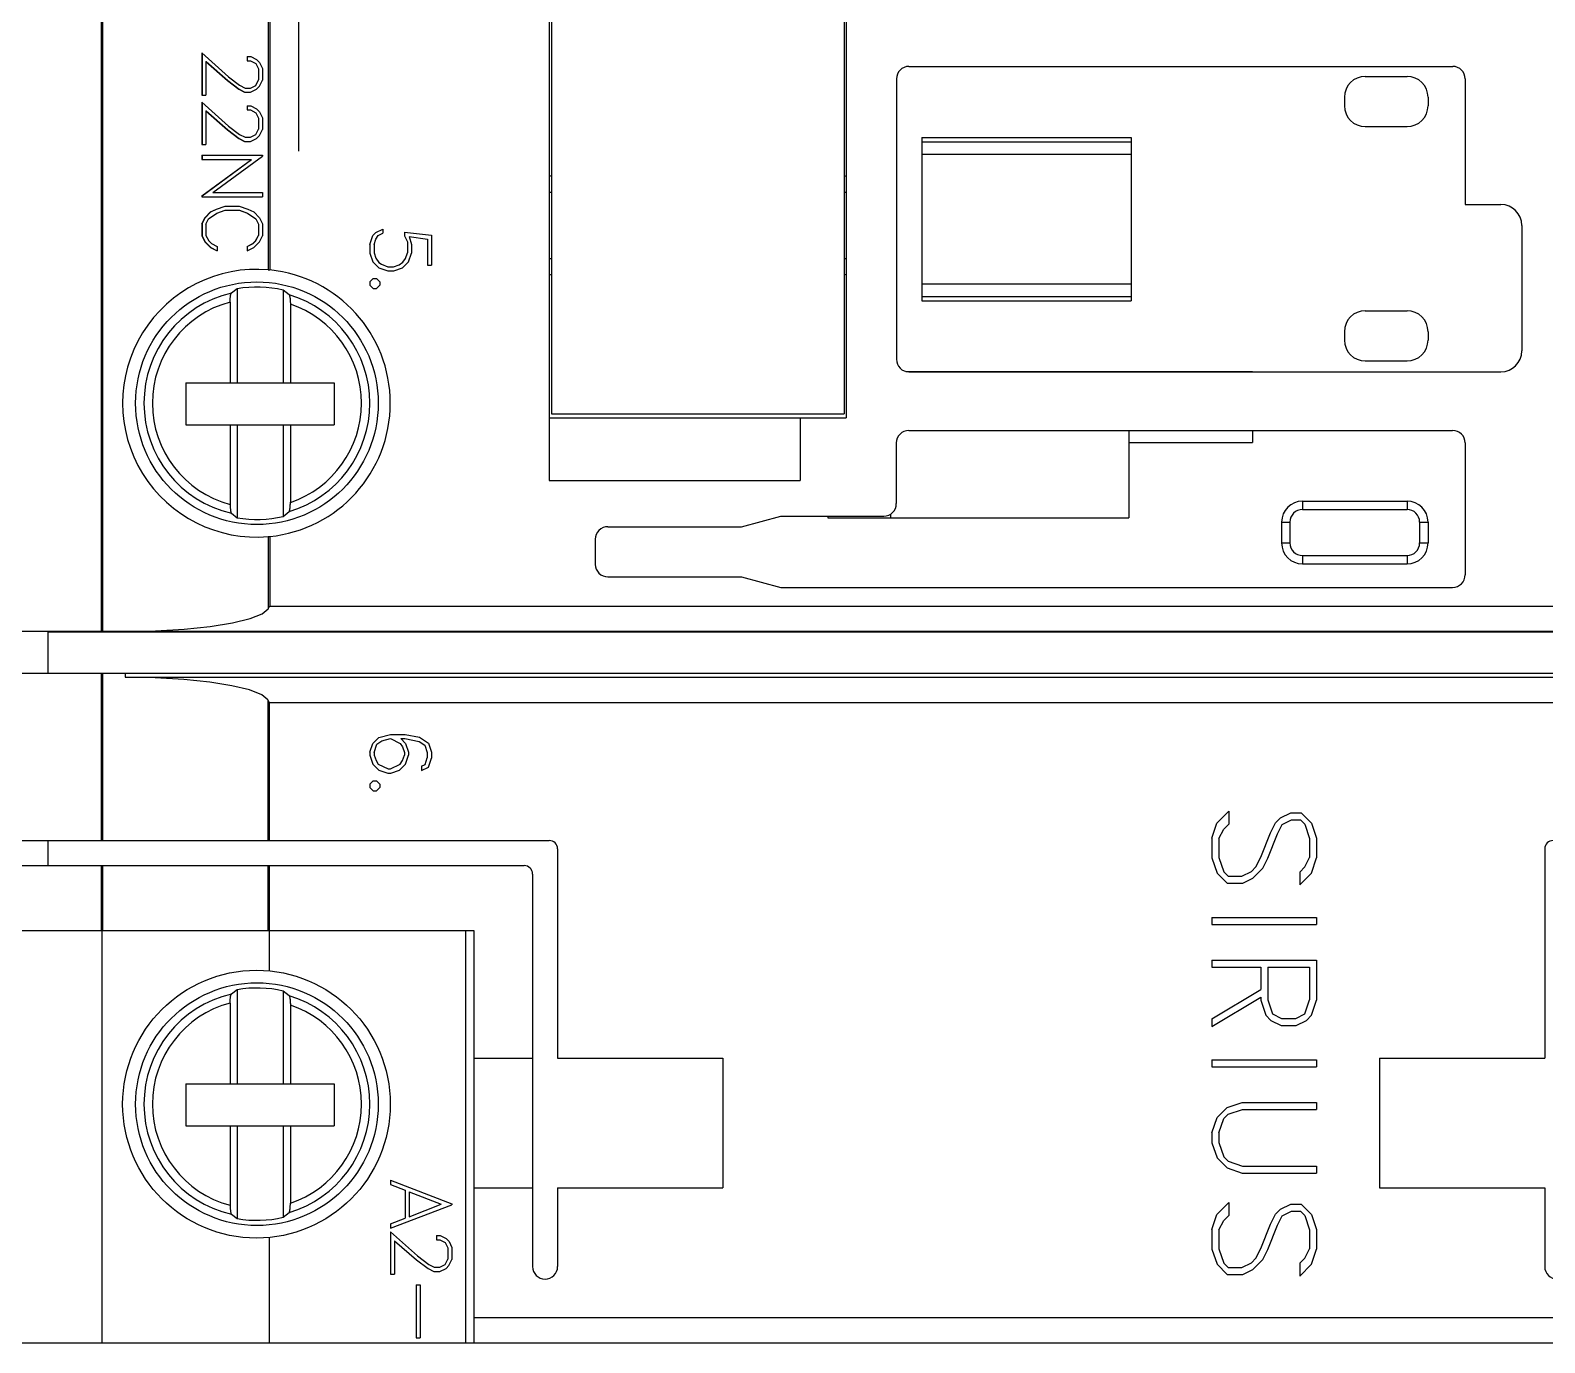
# Model space of a CAD drawing. Header units: millimetres. Extents: x -72 to 2978, y -1067 to 2817.
# Drawn here: x 1493.56 to 1529.77, y 872.75 to 904.11 of the extents above; entities that cross this region are included whole.
import ezdxf

# ---------------------------------------------------------------- set-up
doc = ezdxf.new("R2010")
doc.units = ezdxf.units.MM
doc.layers.add('10000_FRONT', color=7, linetype='Continuous')

msp = doc.modelspace()

# ---------------------------------------------------------------- linework, layer by layer
for p, q in [((1499.977, 901.228), (1499.977, 908.078)), ((1503.966, 872.753), (1509.966, 872.753))]:
    msp.add_line(p, q)
at = {"layer": '10000_FRONT', "color": 7, "linetype": 'Continuous', "lineweight": 25}
for p, q in [((1495.251, 917.753), (1495.251, 889.753)), ((1495.286, 917.753), (1495.286, 889.753)), ((1505.967, 915.053), (1505.967, 893.353)), ((1513.067, 915.053), (1513.067, 894.853)), ((1506.017, 914.953), (1506.017, 894.953)), ((1513.017, 914.953), (1513.017, 894.953)), ((1499.249, 908.865), (1499.249, 898.391)), ((1499.283, 908.869), (1499.283, 898.387)), ((1497.661, 903.576), (1497.661, 902.565)), ((1497.661, 903.576), (1498.294, 903.004)), ((1497.667, 903.571), (1497.667, 902.565)), ((1498.742, 903.488), (1498.742, 903.388)), ((1498.742, 903.488), (1498.829, 903.488)), ((1498.748, 903.488), (1498.748, 903.388)), ((1498.829, 903.488), (1498.97, 903.418)), ((1498.97, 903.418), (1499.04, 903.345)), ((1497.758, 903.368), (1497.758, 902.565)), ((1497.758, 903.368), (1498.273, 902.912)), ((1497.758, 903.368), (1497.764, 903.368)), ((1497.764, 903.368), (1498.279, 902.912)), ((1498.742, 903.388), (1498.827, 903.388)), ((1498.821, 903.388), (1498.948, 903.323)), ((1498.827, 903.388), (1498.954, 903.323)), ((1498.948, 903.323), (1499.013, 903.194)), ((1498.948, 903.323), (1498.954, 903.323)), ((1498.954, 903.323), (1499.018, 903.194)), ((1499.013, 903.194), (1499.013, 902.928)), ((1499.013, 903.194), (1499.018, 903.194)), ((1499.018, 903.194), (1499.018, 902.928)), ((1499.04, 903.345), (1499.109, 903.202)), ((1499.109, 903.202), (1499.109, 902.92)), ((1514.567, 903.253), (1527.567, 903.253)), ((1498.273, 902.912), (1498.545, 902.704)), ((1498.273, 902.912), (1498.279, 902.912)), ((1498.279, 902.912), (1498.551, 902.704)), ((1498.294, 903.004), (1498.562, 902.8)), ((1498.545, 902.704), (1498.684, 902.633)), ((1498.545, 902.704), (1498.551, 902.704)), ((1498.551, 902.704), (1498.69, 902.633)), ((1498.562, 902.8), (1498.694, 902.734)), ((1498.694, 902.734), (1498.827, 902.734)), ((1498.821, 902.734), (1498.949, 902.798)), ((1498.827, 902.734), (1498.954, 902.798)), ((1498.827, 902.633), (1498.969, 902.704)), ((1498.949, 902.798), (1499.013, 902.928)), ((1498.949, 902.798), (1498.954, 902.798)), ((1498.954, 902.798), (1499.018, 902.928)), ((1498.969, 902.704), (1499.039, 902.777)), ((1499.013, 902.928), (1499.018, 902.928)), ((1499.039, 902.777), (1499.109, 902.92)), ((1514.267, 902.953), (1514.267, 896.253)), ((1525.477, 903.013), (1526.477, 903.013)), ((1527.867, 902.953), (1527.867, 899.953)), ((1497.661, 902.565), (1497.758, 902.565)), ((1497.661, 902.399), (1497.661, 901.388)), ((1497.661, 902.399), (1498.294, 901.826)), ((1497.667, 902.393), (1497.667, 901.388)), ((1498.684, 902.633), (1498.827, 902.633)), ((1524.977, 902.513), (1524.977, 902.313)), ((1526.977, 902.513), (1526.977, 902.313)), ((1497.758, 902.191), (1497.758, 901.388)), ((1497.758, 902.191), (1498.273, 901.735)), ((1497.758, 902.191), (1497.764, 902.191)), ((1497.764, 902.191), (1498.279, 901.735)), ((1498.742, 902.311), (1498.742, 902.211)), ((1498.742, 902.311), (1498.829, 902.311)), ((1498.742, 902.211), (1498.827, 902.211)), ((1498.748, 902.311), (1498.748, 902.211)), ((1498.821, 902.211), (1498.948, 902.146)), ((1498.827, 902.211), (1498.954, 902.146)), ((1498.829, 902.311), (1498.97, 902.241)), ((1498.948, 902.146), (1499.013, 902.017)), ((1498.948, 902.146), (1498.954, 902.146)), ((1498.954, 902.146), (1499.018, 902.017)), ((1498.97, 902.241), (1499.04, 902.168)), ((1499.013, 902.017), (1499.013, 901.751)), ((1499.013, 902.017), (1499.018, 902.017)), ((1499.018, 902.017), (1499.018, 901.751)), ((1499.04, 902.168), (1499.109, 902.025)), ((1499.109, 902.025), (1499.109, 901.742)), ((1498.273, 901.735), (1498.545, 901.527)), ((1498.273, 901.735), (1498.279, 901.735)), ((1498.279, 901.735), (1498.551, 901.527)), ((1498.294, 901.826), (1498.562, 901.623)), ((1498.562, 901.623), (1498.694, 901.557)), ((1498.821, 901.557), (1498.949, 901.621)), ((1498.827, 901.557), (1498.954, 901.621)), ((1498.949, 901.621), (1499.013, 901.751)), ((1498.949, 901.621), (1498.954, 901.621)), ((1498.954, 901.621), (1499.018, 901.751)), ((1498.969, 901.527), (1499.039, 901.6)), ((1499.013, 901.751), (1499.018, 901.751)), ((1499.039, 901.6), (1499.109, 901.742)), ((1525.477, 901.813), (1526.477, 901.813)), ((1497.661, 901.388), (1497.758, 901.388)), ((1498.545, 901.527), (1498.684, 901.456)), ((1498.545, 901.527), (1498.551, 901.527)), ((1498.551, 901.527), (1498.69, 901.456)), ((1498.684, 901.456), (1498.827, 901.456)), ((1498.694, 901.557), (1498.827, 901.557)), ((1498.827, 901.456), (1498.969, 901.527)), ((1514.877, 901.556), (1514.877, 897.653)), ((1514.877, 901.556), (1519.877, 901.556)), ((1514.877, 901.553), (1519.877, 901.553)), ((1514.877, 901.453), (1519.877, 901.453)), ((1519.877, 901.556), (1519.877, 897.653)), ((1497.661, 901.129), (1497.661, 901.031)), ((1497.661, 901.129), (1499.109, 901.129)), ((1497.661, 900.161), (1498.844, 901.031)), ((1497.661, 901.031), (1498.85, 901.031)), ((1497.667, 901.129), (1497.667, 901.031)), ((1497.667, 900.161), (1498.85, 901.031)), ((1497.926, 900.235), (1499.109, 901.106)), ((1499.109, 901.129), (1499.109, 901.106)), ((1514.877, 901.153), (1519.877, 901.153)), ((1497.661, 900.161), (1497.661, 900.137)), ((1497.661, 900.161), (1497.667, 900.161)), ((1497.667, 900.161), (1497.667, 900.137)), ((1497.926, 900.235), (1499.109, 900.235)), ((1499.109, 900.235), (1499.109, 900.137)), ((1505.967, 900.245), (1506.017, 900.245)), ((1513.017, 900.245), (1513.067, 900.245)), ((1497.661, 900.137), (1499.109, 900.137)), ((1497.869, 899.773), (1498.008, 899.841)), ((1497.875, 899.773), (1498.014, 899.841)), ((1498.008, 899.841), (1498.215, 899.911)), ((1498.008, 899.841), (1498.014, 899.841)), ((1498.014, 899.841), (1498.221, 899.911)), ((1498.021, 899.746), (1498.218, 899.813)), ((1498.215, 899.911), (1498.556, 899.911)), ((1498.218, 899.813), (1498.558, 899.813)), ((1498.552, 899.813), (1498.749, 899.746)), ((1498.556, 899.911), (1498.762, 899.841)), ((1498.558, 899.813), (1498.755, 899.746)), ((1498.762, 899.841), (1498.901, 899.773)), ((1527.867, 899.953), (1528.719, 899.953)), ((1497.661, 899.489), (1497.731, 899.632)), ((1497.661, 899.489), (1497.661, 899.207)), ((1497.661, 899.489), (1497.667, 899.489)), ((1497.667, 899.489), (1497.737, 899.632)), ((1497.667, 899.489), (1497.667, 899.207)), ((1497.731, 899.632), (1497.869, 899.773)), ((1497.731, 899.632), (1497.737, 899.632)), ((1497.737, 899.632), (1497.875, 899.773)), ((1497.758, 899.48), (1497.822, 899.613)), ((1497.758, 899.48), (1497.758, 899.214)), ((1497.822, 899.613), (1498.021, 899.746)), ((1497.869, 899.773), (1497.875, 899.773)), ((1498.749, 899.746), (1498.948, 899.613)), ((1498.749, 899.746), (1498.755, 899.746)), ((1498.755, 899.746), (1498.954, 899.613)), ((1498.901, 899.773), (1499.039, 899.632)), ((1498.948, 899.613), (1499.013, 899.48)), ((1498.948, 899.613), (1498.954, 899.613)), ((1498.954, 899.613), (1499.018, 899.48)), ((1499.013, 899.48), (1499.013, 899.214)), ((1499.013, 899.48), (1499.018, 899.48)), ((1499.018, 899.48), (1499.018, 899.214)), ((1499.039, 899.632), (1499.109, 899.489)), ((1499.109, 899.489), (1499.109, 899.207)), ((1529.219, 899.453), (1529.219, 896.453)), ((1497.661, 899.207), (1497.73, 899.063)), ((1497.661, 899.207), (1497.667, 899.207)), ((1497.667, 899.207), (1497.736, 899.063)), ((1497.73, 899.063), (1497.868, 898.923)), ((1497.73, 899.063), (1497.736, 899.063)), ((1497.736, 899.063), (1497.874, 898.923)), ((1497.758, 899.214), (1497.824, 899.083)), ((1497.824, 899.083), (1497.888, 899.018)), ((1498.882, 899.018), (1498.947, 899.083)), ((1498.888, 899.018), (1498.952, 899.083)), ((1498.902, 898.923), (1499.04, 899.063)), ((1498.947, 899.083), (1499.013, 899.214)), ((1498.947, 899.083), (1498.952, 899.083)), ((1498.952, 899.083), (1499.018, 899.214)), ((1499.013, 899.214), (1499.018, 899.214)), ((1499.04, 899.063), (1499.109, 899.207)), ((1501.68, 899), (1501.75, 899.211)), ((1501.75, 899.211), (1501.822, 899.286)), ((1501.778, 898.996), (1501.824, 899.127)), ((1501.822, 899.286), (1501.984, 899.366)), ((1501.824, 899.127), (1501.877, 899.21)), ((1501.877, 899.21), (1501.984, 899.263)), ((1501.984, 899.366), (1501.984, 899.263)), ((1502.507, 899.29), (1502.507, 899.2)), ((1502.507, 899.29), (1503.15, 899.218)), ((1502.507, 899.2), (1502.576, 899.063)), ((1502.576, 899.063), (1502.576, 898.794)), ((1502.614, 899.185), (1502.674, 899)), ((1502.614, 899.185), (1503.052, 899.121)), ((1503.052, 899.121), (1503.052, 898.502)), ((1503.15, 899.218), (1503.15, 898.502)), ((1497.868, 898.923), (1498.028, 898.842)), ((1497.868, 898.923), (1497.874, 898.923)), ((1497.874, 898.923), (1498.028, 898.845)), ((1497.888, 899.018), (1498.028, 898.946)), ((1498.028, 898.946), (1498.028, 898.842)), ((1498.742, 898.946), (1498.882, 899.018)), ((1498.742, 898.946), (1498.742, 898.842)), ((1498.742, 898.946), (1498.748, 898.946)), ((1498.742, 898.842), (1498.902, 898.923)), ((1498.748, 898.946), (1498.888, 899.018)), ((1498.748, 898.946), (1498.748, 898.845)), ((1498.882, 899.018), (1498.888, 899.018)), ((1501.68, 899), (1501.68, 898.79)), ((1501.68, 898.79), (1501.751, 898.579)), ((1501.778, 898.996), (1501.778, 898.794)), ((1501.778, 898.794), (1501.82, 898.669)), ((1502.531, 898.663), (1502.576, 898.794)), ((1502.604, 898.579), (1502.674, 898.79)), ((1502.674, 899), (1502.674, 898.79)), ((1499.249, 898.391), (1499.253, 898.39)), ((1499.253, 898.39), (1499.258, 898.39)), ((1499.258, 898.39), (1499.263, 898.389)), ((1499.263, 898.389), (1499.268, 898.389)), ((1499.268, 898.389), (1499.273, 898.388)), ((1499.273, 898.388), (1499.278, 898.388)), ((1499.278, 898.388), (1499.283, 898.387)), ((1501.751, 898.579), (1501.894, 898.435)), ((1501.82, 898.669), (1501.895, 898.564)), ((1501.894, 898.435), (1502.106, 898.365)), ((1501.895, 898.564), (1501.954, 898.524)), ((1501.954, 898.524), (1502.111, 898.465)), ((1502.106, 898.365), (1502.248, 898.365)), ((1502.111, 898.465), (1502.245, 898.465)), ((1502.245, 898.465), (1502.377, 898.51)), ((1502.248, 898.365), (1502.46, 898.435)), ((1502.377, 898.51), (1502.469, 898.571)), ((1502.46, 898.435), (1502.604, 898.579)), ((1502.469, 898.571), (1502.531, 898.663)), ((1503.052, 898.502), (1503.15, 898.502)), ((1505.967, 898.661), (1506.017, 898.661)), ((1513.017, 898.661), (1513.067, 898.661)), ((1501.68, 898.102), (1501.759, 898.18)), ((1501.68, 898.102), (1501.68, 898.021)), ((1501.68, 898.021), (1501.759, 897.943)), ((1501.759, 898.18), (1501.839, 898.18)), ((1501.839, 898.18), (1501.918, 898.102)), ((1501.839, 897.943), (1501.918, 898.021)), ((1501.918, 898.102), (1501.918, 898.021)), ((1514.877, 898.053), (1519.877, 898.053)), ((1498.337, 897.646), (1498.338, 897.66)), ((1498.337, 897.633), (1498.337, 897.646)), ((1498.337, 897.62), (1498.337, 897.633)), ((1498.337, 897.62), (1498.337, 895.688)), ((1498.338, 897.673), (1498.339, 897.687)), ((1498.338, 897.66), (1498.338, 897.673)), ((1498.339, 897.699), (1498.34, 897.711)), ((1498.339, 897.687), (1498.339, 897.699)), ((1498.34, 897.711), (1498.341, 897.723)), ((1498.341, 897.723), (1498.342, 897.735)), ((1498.342, 897.735), (1498.343, 897.746)), ((1498.343, 897.746), (1498.345, 897.757)), ((1498.345, 897.757), (1498.346, 897.767)), ((1498.346, 897.767), (1498.347, 897.776)), ((1498.347, 897.776), (1498.349, 897.785)), ((1498.349, 897.785), (1498.351, 897.794)), ((1498.351, 897.794), (1498.352, 897.801)), ((1498.352, 897.801), (1498.354, 897.808)), ((1498.354, 897.808), (1498.356, 897.815)), ((1498.356, 897.815), (1498.358, 897.82)), ((1498.358, 897.82), (1498.36, 897.824)), ((1498.36, 897.824), (1498.362, 897.828)), ((1498.362, 897.828), (1498.364, 897.831)), ((1498.364, 897.831), (1498.366, 897.833)), ((1498.507, 897.939), (1498.366, 897.833)), ((1498.507, 897.939), (1498.507, 895.688)), ((1499.607, 897.906), (1499.607, 895.688)), ((1499.748, 897.791), (1499.607, 897.906)), ((1499.748, 897.79), (1499.751, 897.788)), ((1499.751, 897.788), (1499.753, 897.783)), ((1499.753, 897.783), (1499.756, 897.778)), ((1499.756, 897.778), (1499.758, 897.772)), ((1499.758, 897.772), (1499.76, 897.764)), ((1499.76, 897.764), (1499.762, 897.755)), ((1499.762, 897.755), (1499.765, 897.745)), ((1499.765, 897.745), (1499.766, 897.734)), ((1499.766, 897.734), (1499.768, 897.723)), ((1499.768, 897.723), (1499.77, 897.71)), ((1499.77, 897.71), (1499.771, 897.697)), ((1499.771, 897.697), (1499.773, 897.682)), ((1499.773, 897.682), (1499.774, 897.667)), ((1499.774, 897.667), (1499.775, 897.653)), ((1499.775, 897.653), (1499.776, 897.637)), ((1499.776, 897.637), (1499.776, 897.621)), ((1499.776, 897.621), (1499.777, 897.604)), ((1501.759, 897.943), (1501.839, 897.943)), ((1514.877, 897.753), (1519.877, 897.753)), ((1514.877, 897.653), (1519.877, 897.653)), ((1514.877, 897.653), (1519.877, 897.653)), ((1499.777, 897.604), (1499.777, 897.588)), ((1499.777, 897.588), (1499.777, 897.572)), ((1499.777, 897.572), (1499.777, 895.688)), ((1525.477, 897.413), (1526.477, 897.413)), ((1524.977, 896.913), (1524.977, 896.713)), ((1526.977, 896.913), (1526.977, 896.713)), ((1525.477, 896.213), (1526.477, 896.213)), ((1514.49, 895.963), (1522.777, 895.963)), ((1514.567, 895.953), (1528.719, 895.953)), ((1519.827, 895.963), (1519.827, 895.953)), ((1522.777, 895.963), (1522.777, 895.953)), ((1497.277, 895.688), (1497.277, 894.688)), ((1497.277, 895.688), (1498.337, 895.688)), ((1498.337, 895.688), (1498.507, 895.688)), ((1498.507, 895.688), (1499.607, 895.688)), ((1499.607, 895.688), (1499.777, 895.688)), ((1499.777, 895.688), (1500.827, 895.688)), ((1500.827, 895.688), (1500.827, 894.688)), ((1505.967, 894.853), (1513.067, 894.853)), ((1506.017, 894.953), (1513.017, 894.953)), ((1511.967, 894.853), (1511.967, 893.353)), ((1497.277, 894.688), (1498.337, 894.688)), ((1498.337, 894.688), (1498.337, 892.786)), ((1498.337, 894.688), (1498.507, 894.688)), ((1498.507, 894.688), (1498.507, 892.467)), ((1498.507, 894.688), (1499.607, 894.688)), ((1499.607, 894.688), (1499.607, 892.5)), ((1499.607, 894.688), (1499.777, 894.688)), ((1499.777, 894.688), (1499.777, 892.835)), ((1499.777, 894.688), (1500.827, 894.688)), ((1514.565, 894.553), (1527.565, 894.553)), ((1519.827, 894.553), (1519.827, 894.263)), ((1522.777, 894.553), (1522.777, 894.263)), ((1514.265, 894.253), (1514.265, 892.803)), ((1519.827, 894.263), (1519.827, 892.463)), ((1519.827, 894.263), (1522.777, 894.263)), ((1527.865, 894.253), (1527.865, 891.103)), ((1505.967, 893.353), (1511.967, 893.353)), ((1498.337, 892.786), (1498.337, 892.771)), ((1498.337, 892.771), (1498.338, 892.754)), ((1498.338, 892.754), (1498.338, 892.738)), ((1498.338, 892.738), (1498.339, 892.722)), ((1498.339, 892.722), (1498.34, 892.707)), ((1498.34, 892.707), (1498.341, 892.692)), ((1498.341, 892.692), (1498.342, 892.678)), ((1498.342, 892.678), (1498.343, 892.664)), ((1498.343, 892.664), (1498.345, 892.65)), ((1498.345, 892.65), (1498.346, 892.638)), ((1498.346, 892.638), (1498.348, 892.627)), ((1498.348, 892.627), (1498.35, 892.617)), ((1498.35, 892.617), (1498.352, 892.607)), ((1498.352, 892.607), (1498.354, 892.598)), ((1498.354, 892.598), (1498.356, 892.591)), ((1498.356, 892.591), (1498.359, 892.585)), ((1498.359, 892.585), (1498.361, 892.58)), ((1498.361, 892.58), (1498.363, 892.576)), ((1498.363, 892.576), (1498.366, 892.573)), ((1498.366, 892.573), (1498.507, 892.467)), ((1499.607, 892.5), (1499.748, 892.616)), ((1499.748, 892.616), (1499.75, 892.618)), ((1499.75, 892.618), (1499.753, 892.621)), ((1499.753, 892.621), (1499.755, 892.625)), ((1499.755, 892.625), (1499.757, 892.63)), ((1499.757, 892.63), (1499.758, 892.635)), ((1499.758, 892.635), (1499.76, 892.642)), ((1499.76, 892.642), (1499.762, 892.649)), ((1499.762, 892.649), (1499.764, 892.657)), ((1499.764, 892.657), (1499.765, 892.666)), ((1499.765, 892.666), (1499.767, 892.675)), ((1499.767, 892.675), (1499.768, 892.684)), ((1499.768, 892.684), (1499.77, 892.695)), ((1499.77, 892.695), (1499.771, 892.706)), ((1499.771, 892.706), (1499.772, 892.718)), ((1499.772, 892.718), (1499.773, 892.73)), ((1499.773, 892.73), (1499.774, 892.742)), ((1499.774, 892.742), (1499.775, 892.754)), ((1499.775, 892.754), (1499.776, 892.767)), ((1499.776, 892.78), (1499.777, 892.794)), ((1499.776, 892.767), (1499.776, 892.78)), ((1499.777, 892.821), (1499.777, 892.835)), ((1499.777, 892.808), (1499.777, 892.821)), ((1499.777, 892.794), (1499.777, 892.808)), ((1514.127, 892.551), (1514.127, 892.463)), ((1523.977, 892.863), (1523.977, 892.663)), ((1523.977, 892.863), (1526.477, 892.863)), ((1523.977, 892.663), (1526.477, 892.663)), ((1526.477, 892.863), (1526.477, 892.663)), ((1507.367, 892.253), (1510.567, 892.253)), ((1510.567, 892.253), (1511.5, 892.503)), ((1511.5, 892.503), (1513.965, 892.503)), ((1512.627, 892.503), (1512.627, 892.463)), ((1512.627, 892.463), (1519.827, 892.463)), ((1523.477, 892.363), (1523.477, 891.863)), ((1523.477, 892.363), (1523.677, 892.363)), ((1523.677, 892.363), (1523.677, 891.863)), ((1526.777, 892.363), (1526.777, 891.863)), ((1526.777, 892.363), (1526.977, 892.363)), ((1526.977, 892.363), (1526.977, 891.863)), ((1499.249, 892.015), (1499.253, 892.016)), ((1499.249, 892.015), (1499.249, 890.293)), ((1499.253, 892.016), (1499.258, 892.016)), ((1499.258, 892.016), (1499.263, 892.017)), ((1499.263, 892.017), (1499.268, 892.017)), ((1499.268, 892.017), (1499.273, 892.018)), ((1499.273, 892.018), (1499.278, 892.018)), ((1499.278, 892.018), (1499.283, 892.019)), ((1499.283, 892.019), (1499.283, 890.353)), ((1507.067, 891.953), (1507.067, 891.353)), ((1523.477, 891.863), (1523.677, 891.863)), ((1526.777, 891.863), (1526.977, 891.863)), ((1523.977, 891.563), (1523.977, 891.363)), ((1523.977, 891.563), (1526.477, 891.563)), ((1526.477, 891.563), (1526.477, 891.363)), ((1523.977, 891.363), (1526.477, 891.363)), ((1507.367, 891.053), (1510.567, 891.053)), ((1510.567, 891.053), (1511.5, 890.803)), ((1511.5, 890.803), (1527.565, 890.803)), ((1499.248, 890.293), (1499.253, 890.302)), ((1499.253, 890.302), (1499.258, 890.31)), ((1499.258, 890.31), (1499.263, 890.319)), ((1499.263, 890.319), (1499.268, 890.328)), ((1499.268, 890.328), (1499.273, 890.336)), ((1499.273, 890.336), (1499.278, 890.345)), ((1499.278, 890.345), (1499.283, 890.353)), ((1499.283, 890.353), (1536.651, 890.353)), ((1490.667, 889.753), (1545.267, 889.753)), ((1493.977, 889.753), (1493.977, 888.753)), ((1493.977, 889.743), (1541.977, 889.743)), ((1489.467, 888.753), (1546.467, 888.753)), ((1495.251, 888.753), (1495.251, 884.753)), ((1495.286, 888.753), (1495.286, 884.753)), ((1495.828, 888.753), (1495.828, 888.653)), ((1495.828, 888.653), (1540.106, 888.653)), ((1499.237, 888.113), (1499.237, 884.753)), ((1499.237, 888.113), (1499.242, 888.104)), ((1499.242, 888.104), (1499.247, 888.096)), ((1499.247, 888.096), (1499.252, 888.087)), ((1499.252, 888.087), (1499.257, 888.079)), ((1499.257, 888.079), (1499.262, 888.07)), ((1499.262, 888.07), (1499.267, 888.062)), ((1499.267, 888.062), (1499.272, 888.053)), ((1499.272, 888.053), (1499.272, 884.753)), ((1499.272, 888.053), (1536.662, 888.053)), ((1501.751, 887.075), (1501.893, 887.218)), ((1501.847, 887.057), (1501.963, 887.136)), ((1501.893, 887.218), (1502.173, 887.288)), ((1501.963, 887.136), (1502.174, 887.188)), ((1502.173, 887.288), (1502.52, 887.288)), ((1502.174, 887.188), (1502.406, 887.073)), ((1502.418, 887.188), (1502.532, 887.075)), ((1502.418, 887.188), (1502.516, 887.188)), ((1502.516, 887.188), (1502.855, 887.12)), ((1502.52, 887.288), (1502.866, 887.22)), ((1502.855, 887.12), (1502.993, 887.028)), ((1502.866, 887.22), (1503.08, 887.076)), ((1501.68, 886.863), (1501.751, 887.075)), ((1501.68, 886.863), (1501.68, 886.79)), ((1501.68, 886.79), (1501.751, 886.579)), ((1501.78, 886.859), (1501.847, 887.057)), ((1501.78, 886.859), (1501.78, 886.794)), ((1501.78, 886.794), (1501.826, 886.663)), ((1502.406, 887.073), (1502.458, 886.99)), ((1502.458, 886.99), (1502.503, 886.859)), ((1502.458, 886.663), (1502.503, 886.794)), ((1502.503, 886.859), (1502.503, 886.794)), ((1502.532, 887.075), (1502.602, 886.863)), ((1502.532, 886.579), (1502.602, 886.79)), ((1502.602, 886.863), (1502.602, 886.79)), ((1502.993, 887.028), (1503.051, 886.859)), ((1503.051, 886.859), (1503.051, 886.726)), ((1503.08, 887.076), (1503.15, 886.863)), ((1503.15, 886.863), (1503.15, 886.721)), ((1501.751, 886.579), (1501.893, 886.435)), ((1501.826, 886.663), (1501.878, 886.581)), ((1501.878, 886.581), (1502.112, 886.465)), ((1501.893, 886.435), (1502.105, 886.365)), ((1502.112, 886.465), (1502.172, 886.465)), ((1502.172, 886.465), (1502.406, 886.581)), ((1502.177, 886.365), (1502.388, 886.435)), ((1502.388, 886.435), (1502.532, 886.579)), ((1502.406, 886.581), (1502.458, 886.663)), ((1502.913, 886.528), (1502.997, 886.571)), ((1502.913, 886.528), (1502.913, 886.424)), ((1502.913, 886.424), (1503.08, 886.506)), ((1502.997, 886.571), (1503.051, 886.726)), ((1503.08, 886.506), (1503.15, 886.721)), ((1501.68, 886.102), (1501.759, 886.18)), ((1501.68, 886.102), (1501.68, 886.021)), ((1501.759, 886.18), (1501.839, 886.18)), ((1501.839, 886.18), (1501.918, 886.102)), ((1501.918, 886.102), (1501.918, 886.021)), ((1502.105, 886.365), (1502.177, 886.365)), ((1501.68, 886.021), (1501.759, 885.943)), ((1501.759, 885.943), (1501.839, 885.943)), ((1501.839, 885.943), (1501.918, 886.021)), ((1521.931, 885.169), (1522.213, 885.452)), ((1522.213, 885.452), (1522.213, 885.146)), ((1523.453, 885.296), (1523.695, 885.416)), ((1523.695, 885.416), (1523.945, 885.416)), ((1523.945, 885.416), (1524.191, 885.169)), ((1521.812, 884.809), (1521.931, 885.169)), ((1521.979, 884.799), (1522.093, 885.022)), ((1522.093, 885.022), (1522.213, 885.146)), ((1523.212, 884.933), (1523.329, 885.172)), ((1523.329, 885.172), (1523.453, 885.296)), ((1523.379, 884.913), (1523.491, 885.136)), ((1523.491, 885.136), (1523.71, 885.247)), ((1523.71, 885.247), (1523.927, 885.247)), ((1523.927, 885.247), (1524.031, 885.143)), ((1524.031, 885.143), (1524.145, 884.803)), ((1524.191, 885.169), (1524.311, 884.809)), ((1489.467, 884.753), (1505.967, 884.753)), ((1493.977, 884.753), (1493.977, 884.153)), ((1521.812, 884.809), (1521.812, 884.336)), ((1521.979, 884.799), (1521.979, 884.344)), ((1522.979, 884.354), (1523.212, 884.933)), ((1523.144, 884.329), (1523.379, 884.913)), ((1524.145, 884.803), (1524.145, 884.347)), ((1524.311, 884.809), (1524.311, 884.336)), ((1506.167, 884.553), (1506.167, 879.553)), ((1521.812, 884.336), (1521.933, 883.976)), ((1521.979, 884.344), (1522.093, 884.004)), ((1522.862, 884.123), (1522.979, 884.354)), ((1523.029, 884.09), (1523.144, 884.329)), ((1524.031, 884.123), (1524.145, 884.347)), ((1524.193, 883.976), (1524.311, 884.336)), ((1529.767, 884.553), (1529.767, 879.553)), ((1490.467, 884.153), (1505.367, 884.153)), ((1495.251, 884.153), (1495.251, 882.603)), ((1495.286, 884.153), (1495.286, 882.603)), ((1499.237, 884.153), (1499.237, 882.603)), ((1499.272, 884.153), (1499.272, 882.603)), ((1505.567, 883.953), (1505.567, 874.573)), ((1521.933, 883.976), (1522.178, 883.733)), ((1522.093, 884.004), (1522.197, 883.9)), ((1522.197, 883.9), (1522.528, 883.9)), ((1522.528, 883.9), (1522.753, 884.014)), ((1522.546, 883.733), (1522.788, 883.85)), ((1522.753, 884.014), (1522.862, 884.123)), ((1522.788, 883.85), (1523.029, 884.09)), ((1523.91, 884.001), (1524.031, 884.123)), ((1523.91, 884.001), (1523.91, 883.696)), ((1523.91, 883.696), (1524.193, 883.976)), ((1522.178, 883.733), (1522.546, 883.733)), ((1521.812, 882.915), (1521.812, 882.748)), ((1521.812, 882.915), (1524.311, 882.915)), ((1524.311, 882.915), (1524.311, 882.748)), ((1490.467, 882.603), (1504.167, 882.603)), ((1495.27, 882.603), (1495.27, 872.753)), ((1499.267, 882.603), (1499.267, 881.639)), ((1503.967, 882.603), (1503.967, 872.753)), ((1504.167, 882.603), (1504.167, 872.753)), ((1521.812, 882.748), (1524.311, 882.748)), ((1521.812, 881.895), (1521.812, 881.728)), ((1521.812, 881.895), (1524.311, 881.895)), ((1521.812, 881.728), (1522.978, 881.728)), ((1522.978, 881.728), (1522.978, 881.19)), ((1523.145, 881.728), (1523.145, 880.943)), ((1523.145, 881.728), (1524.145, 881.728)), ((1524.145, 881.728), (1524.145, 880.943)), ((1524.311, 881.895), (1524.311, 880.936)), ((1498.339, 880.949), (1498.34, 880.961)), ((1498.34, 880.961), (1498.341, 880.973)), ((1498.341, 880.973), (1498.342, 880.985)), ((1498.342, 880.985), (1498.343, 880.996)), ((1498.343, 880.996), (1498.345, 881.007)), ((1498.345, 881.007), (1498.346, 881.017)), ((1498.346, 881.017), (1498.347, 881.026)), ((1498.347, 881.026), (1498.349, 881.035)), ((1498.349, 881.035), (1498.351, 881.044)), ((1498.351, 881.044), (1498.352, 881.051)), ((1498.352, 881.051), (1498.354, 881.058)), ((1498.354, 881.058), (1498.356, 881.065)), ((1498.356, 881.065), (1498.358, 881.07)), ((1498.358, 881.07), (1498.36, 881.074)), ((1498.36, 881.074), (1498.362, 881.078)), ((1498.362, 881.078), (1498.364, 881.081)), ((1498.364, 881.081), (1498.366, 881.083)), ((1498.507, 881.189), (1498.366, 881.083)), ((1498.507, 881.189), (1498.507, 878.938)), ((1499.607, 881.156), (1499.607, 878.938)), ((1499.748, 881.041), (1499.607, 881.156)), ((1499.748, 881.04), (1499.751, 881.038)), ((1499.751, 881.038), (1499.753, 881.033)), ((1499.753, 881.033), (1499.756, 881.028)), ((1499.756, 881.028), (1499.758, 881.022)), ((1499.758, 881.022), (1499.76, 881.014)), ((1499.76, 881.014), (1499.762, 881.005)), ((1499.762, 881.005), (1499.765, 880.995)), ((1499.765, 880.995), (1499.766, 880.984)), ((1499.766, 880.984), (1499.768, 880.973)), ((1499.768, 880.973), (1499.77, 880.96)), ((1499.77, 880.96), (1499.771, 880.947)), ((1521.812, 880.492), (1522.978, 881.19)), ((1521.812, 880.312), (1522.978, 881.01)), ((1522.978, 881.01), (1522.978, 880.937)), ((1498.337, 880.896), (1498.338, 880.91)), ((1498.337, 880.883), (1498.337, 880.896)), ((1498.337, 880.87), (1498.337, 880.883)), ((1498.337, 880.87), (1498.337, 878.938)), ((1498.338, 880.923), (1498.339, 880.937)), ((1498.338, 880.91), (1498.338, 880.923)), ((1498.339, 880.937), (1498.339, 880.949)), ((1499.771, 880.947), (1499.773, 880.932)), ((1499.773, 880.932), (1499.774, 880.917)), ((1499.774, 880.917), (1499.775, 880.903)), ((1499.775, 880.903), (1499.776, 880.887)), ((1499.776, 880.887), (1499.776, 880.871)), ((1499.776, 880.871), (1499.777, 880.854)), ((1499.777, 880.854), (1499.777, 880.838)), ((1499.777, 880.838), (1499.777, 880.822)), ((1499.777, 880.822), (1499.777, 878.938)), ((1522.978, 880.937), (1523.099, 880.578)), ((1523.145, 880.943), (1523.259, 880.61)), ((1523.259, 880.61), (1523.476, 880.5)), ((1523.814, 880.5), (1524.03, 880.61)), ((1524.03, 880.61), (1524.145, 880.943)), ((1524.191, 880.578), (1524.311, 880.936)), ((1521.812, 880.492), (1521.812, 880.312)), ((1523.099, 880.578), (1523.22, 880.452)), ((1523.22, 880.452), (1523.464, 880.333)), ((1523.464, 880.333), (1523.826, 880.333)), ((1523.476, 880.5), (1523.814, 880.5)), ((1523.826, 880.333), (1524.07, 880.451)), ((1524.07, 880.451), (1524.191, 880.578)), ((1504.167, 879.553), (1505.567, 879.553)), ((1506.167, 879.553), (1510.117, 879.553)), ((1510.117, 879.553), (1510.117, 876.453)), ((1521.812, 879.515), (1521.812, 879.348)), ((1521.812, 879.515), (1524.311, 879.515)), ((1524.311, 879.515), (1524.311, 879.348)), ((1525.817, 879.553), (1525.817, 876.453)), ((1525.817, 879.553), (1529.767, 879.553)), ((1521.812, 879.348), (1524.311, 879.348)), ((1497.277, 878.938), (1497.277, 877.938)), ((1497.277, 878.938), (1498.337, 878.938)), ((1498.337, 878.938), (1498.507, 878.938)), ((1498.507, 878.938), (1499.607, 878.938)), ((1499.607, 878.938), (1499.777, 878.938)), ((1499.777, 878.938), (1500.827, 878.938)), ((1500.827, 878.938), (1500.827, 877.938)), ((1522.174, 878.376), (1522.534, 878.495)), ((1522.534, 878.495), (1524.311, 878.495)), ((1524.311, 878.495), (1524.311, 878.328)), ((1521.812, 877.772), (1521.932, 878.132)), ((1521.932, 878.132), (1522.174, 878.376)), ((1521.978, 877.766), (1522.092, 878.108)), ((1522.092, 878.108), (1522.199, 878.214)), ((1522.199, 878.214), (1522.539, 878.328)), ((1522.539, 878.328), (1524.311, 878.328)), ((1497.277, 877.938), (1498.337, 877.938)), ((1498.337, 877.938), (1498.337, 876.036)), ((1498.337, 877.938), (1498.507, 877.938)), ((1498.507, 877.938), (1498.507, 875.717)), ((1498.507, 877.938), (1499.607, 877.938)), ((1499.607, 877.938), (1499.607, 875.75)), ((1499.607, 877.938), (1499.777, 877.938)), ((1499.777, 877.938), (1499.777, 876.085)), ((1499.777, 877.938), (1500.827, 877.938)), ((1521.812, 877.772), (1521.812, 877.531)), ((1521.978, 877.766), (1521.978, 877.539)), ((1521.812, 877.531), (1521.932, 877.171)), ((1521.978, 877.539), (1522.092, 877.197)), ((1521.932, 877.171), (1522.174, 876.929)), ((1522.092, 877.197), (1522.199, 877.089)), ((1522.199, 877.089), (1522.539, 876.975)), ((1522.539, 876.975), (1524.311, 876.975)), ((1524.311, 876.975), (1524.311, 876.808)), ((1502.17, 876.633), (1502.17, 876.531)), ((1502.17, 876.633), (1503.64, 876.072)), ((1522.174, 876.929), (1522.534, 876.808)), ((1522.534, 876.808), (1524.311, 876.808)), ((1502.17, 876.531), (1502.52, 876.396)), ((1502.52, 876.396), (1502.52, 875.726)), ((1502.618, 876.359), (1502.618, 875.764)), ((1502.618, 876.359), (1503.383, 876.061)), ((1504.167, 876.453), (1505.567, 876.453)), ((1506.167, 876.453), (1506.167, 874.573)), ((1506.167, 876.453), (1510.117, 876.453)), ((1525.817, 876.453), (1529.767, 876.453)), ((1529.767, 876.453), (1529.767, 874.573)), ((1498.337, 876.036), (1498.337, 876.021)), ((1498.337, 876.021), (1498.338, 876.004)), ((1498.338, 876.004), (1498.338, 875.988)), ((1498.338, 875.988), (1498.339, 875.972)), ((1498.339, 875.972), (1498.34, 875.957)), ((1498.34, 875.957), (1498.341, 875.942)), ((1498.341, 875.942), (1498.342, 875.928)), ((1498.342, 875.928), (1498.343, 875.914)), ((1498.343, 875.914), (1498.345, 875.9)), ((1498.345, 875.9), (1498.346, 875.888)), ((1498.346, 875.888), (1498.348, 875.877)), ((1499.757, 875.88), (1499.758, 875.885)), ((1499.758, 875.885), (1499.76, 875.892)), ((1499.76, 875.892), (1499.762, 875.899)), ((1499.762, 875.899), (1499.764, 875.907)), ((1499.764, 875.907), (1499.765, 875.916)), ((1499.765, 875.916), (1499.767, 875.925)), ((1499.767, 875.925), (1499.768, 875.934)), ((1499.768, 875.934), (1499.77, 875.945)), ((1499.77, 875.945), (1499.771, 875.956)), ((1499.771, 875.956), (1499.772, 875.968)), ((1499.772, 875.968), (1499.773, 875.98)), ((1499.773, 875.98), (1499.774, 875.992)), ((1499.774, 875.992), (1499.775, 876.004)), ((1499.775, 876.004), (1499.776, 876.017)), ((1499.776, 876.03), (1499.777, 876.044)), ((1499.776, 876.017), (1499.776, 876.03)), ((1499.777, 876.071), (1499.777, 876.085)), ((1499.777, 876.058), (1499.777, 876.071)), ((1499.777, 876.044), (1499.777, 876.058)), ((1502.17, 875.489), (1503.64, 876.051)), ((1502.618, 875.764), (1503.383, 876.061)), ((1503.64, 876.072), (1503.64, 876.051)), ((1521.931, 875.819), (1522.213, 876.102)), ((1522.213, 876.102), (1522.213, 875.796)), ((1523.329, 875.822), (1523.453, 875.946)), ((1523.453, 875.946), (1523.695, 876.066)), ((1523.491, 875.786), (1523.71, 875.897)), ((1523.695, 876.066), (1523.945, 876.066)), ((1523.71, 875.897), (1523.927, 875.897)), ((1523.927, 875.897), (1524.031, 875.793)), ((1523.945, 876.066), (1524.191, 875.819)), ((1498.348, 875.877), (1498.35, 875.867)), ((1498.35, 875.867), (1498.352, 875.857)), ((1498.352, 875.857), (1498.354, 875.848)), ((1498.354, 875.848), (1498.356, 875.841)), ((1498.356, 875.841), (1498.359, 875.835)), ((1498.359, 875.835), (1498.361, 875.83)), ((1498.361, 875.83), (1498.363, 875.826)), ((1498.363, 875.826), (1498.366, 875.823)), ((1498.366, 875.823), (1498.507, 875.717)), ((1499.607, 875.75), (1499.748, 875.866)), ((1499.748, 875.866), (1499.75, 875.868)), ((1499.75, 875.868), (1499.753, 875.871)), ((1499.753, 875.871), (1499.755, 875.875)), ((1499.755, 875.875), (1499.757, 875.88)), ((1502.17, 875.59), (1502.52, 875.726)), ((1502.17, 875.59), (1502.17, 875.489)), ((1521.812, 875.459), (1521.931, 875.819)), ((1521.979, 875.449), (1522.093, 875.672)), ((1522.093, 875.672), (1522.213, 875.796)), ((1522.979, 875.004), (1523.212, 875.583)), ((1523.144, 874.979), (1523.379, 875.563)), ((1523.212, 875.583), (1523.329, 875.822)), ((1523.379, 875.563), (1523.491, 875.786)), ((1524.031, 875.793), (1524.145, 875.453)), ((1524.191, 875.819), (1524.311, 875.459)), ((1499.267, 875.267), (1499.267, 872.753)), ((1502.17, 875.399), (1502.17, 874.388)), ((1502.17, 875.399), (1502.813, 874.826)), ((1502.268, 875.191), (1502.268, 874.388)), ((1502.268, 875.191), (1502.791, 874.735)), ((1503.267, 875.311), (1503.267, 875.211)), ((1503.267, 875.311), (1503.356, 875.311)), ((1503.267, 875.211), (1503.348, 875.211)), ((1503.348, 875.211), (1503.477, 875.146)), ((1503.356, 875.311), (1503.499, 875.241)), ((1503.499, 875.241), (1503.57, 875.168)), ((1503.57, 875.168), (1503.64, 875.025)), ((1521.812, 875.459), (1521.812, 874.986)), ((1521.979, 875.449), (1521.979, 874.994)), ((1524.145, 875.453), (1524.145, 874.997)), ((1524.311, 875.459), (1524.311, 874.986)), ((1502.813, 874.826), (1503.085, 874.623)), ((1503.477, 875.146), (1503.542, 875.017)), ((1503.542, 875.017), (1503.542, 874.751)), ((1503.64, 875.025), (1503.64, 874.742)), ((1521.812, 874.986), (1521.933, 874.626)), ((1521.979, 874.994), (1522.093, 874.654)), ((1522.862, 874.773), (1522.979, 875.004)), ((1523.029, 874.74), (1523.144, 874.979)), ((1524.031, 874.773), (1524.145, 874.997)), ((1524.193, 874.626), (1524.311, 874.986)), ((1502.791, 874.735), (1503.068, 874.527)), ((1503.068, 874.527), (1503.209, 874.456)), ((1503.085, 874.623), (1503.219, 874.557)), ((1503.209, 874.456), (1503.354, 874.456)), ((1503.219, 874.557), (1503.348, 874.557)), ((1503.348, 874.557), (1503.477, 874.621)), ((1503.354, 874.456), (1503.498, 874.527)), ((1503.477, 874.621), (1503.542, 874.751)), ((1503.498, 874.527), (1503.569, 874.6)), ((1503.569, 874.6), (1503.64, 874.742)), ((1521.933, 874.626), (1522.178, 874.383)), ((1522.093, 874.654), (1522.197, 874.55)), ((1522.197, 874.55), (1522.528, 874.55)), ((1522.528, 874.55), (1522.753, 874.664)), ((1522.546, 874.383), (1522.788, 874.5)), ((1522.753, 874.664), (1522.862, 874.773)), ((1522.788, 874.5), (1523.029, 874.74)), ((1523.91, 874.651), (1524.031, 874.773)), ((1523.91, 874.651), (1523.91, 874.346)), ((1523.91, 874.346), (1524.193, 874.626)), ((1502.17, 874.388), (1502.268, 874.388)), ((1502.786, 874.133), (1502.786, 872.867)), ((1502.786, 874.133), (1502.884, 874.133)), ((1502.884, 874.133), (1502.884, 872.867)), ((1522.178, 874.383), (1522.546, 874.383)), ((1504.167, 873.353), (1531.767, 873.353)), ((1491.467, 872.753), (1495.27, 872.753)), ((1495.27, 872.753), (1499.267, 872.753)), ((1499.267, 872.753), (1503.967, 872.753)), ((1502.786, 872.867), (1502.884, 872.867)), ((1503.967, 872.753), (1504.167, 872.753)), ((1504.167, 872.753), (1531.767, 872.753))]:
    msp.add_line(p, q, dxfattribs=at)
for points in [[(1495.839, 889.753), (1496.554, 889.766), (1497.237, 889.805), (1497.859, 889.868), (1498.392, 889.953), (1498.812, 890.055), (1499.102, 890.17), (1499.249, 890.293)], [(1499.237, 888.113), (1499.091, 888.236), (1498.801, 888.351), (1498.381, 888.453), (1497.848, 888.538), (1497.226, 888.601), (1496.543, 888.64), (1495.828, 888.653)]]:
    msp.add_lwpolyline(points, dxfattribs=at)
for centre, radius in [((1498.977, 895.203), 2.9), ((1498.967, 878.453), 3.2), ((1498.977, 878.453), 2.9)]:
    msp.add_circle(centre, radius, dxfattribs=at)
for centre, radius, start, end in [((1514.567, 902.953), 0.3, 90, 180), ((1527.567, 902.953), 0.3, 0.0002, 90), ((1525.477, 902.513), 0.5, 90, 180), ((1526.477, 902.513), 0.5, 0, 90), ((1525.477, 902.313), 0.5, 180, 270), ((1526.477, 902.313), 0.5, 270, 360), ((1506.125, 900.245), 0.408, 105.3505, 112.7849), ((1512.909, 900.245), 0.408, 67.2151, 74.6495), ((1528.719, 899.453), 0.5, 0, 90), ((1498.967, 895.203), 3.2, 84.956, 275.044), ((1498.967, 895.203), 3.2, 275.6645, 84.3355), ((1498.977, 895.203), 2.776, 76.8814, 99.7486), ((1506.125, 898.661), 0.408, 247.2151, 254.6495), ((1512.909, 898.661), 0.408, 285.3505, 292.7849), ((1498.977, 895.203), 2.7, 103.0846, 256.9154), ((1498.977, 895.203), 2.5, 104.8328, 255.1672), ((1498.977, 895.203), 2.7, 0, 73.4023), ((1498.977, 895.203), 2.5, 288.6629, 71.3371), ((1525.477, 896.913), 0.5, 90, 180), ((1526.477, 896.913), 0.5, 360, 90), ((1525.477, 896.713), 0.5, 180, 270), ((1526.477, 896.713), 0.5, 270, 0), ((1514.567, 896.253), 0.3, 180, 270), ((1528.719, 896.453), 0.5, 270, 360), ((1498.977, 895.203), 2.7, 286.5977, 0), ((1514.565, 894.253), 0.3, 90, 180), ((1527.565, 894.253), 0.3, 0, 90), ((1513.965, 892.803), 0.3, 270, 360), ((1523.977, 892.363), 0.5, 90, 180), ((1523.977, 892.363), 0.3, 90, 180), ((1526.477, 892.363), 0.5, 360, 90), ((1526.477, 892.363), 0.3, 360, 90), ((1498.977, 895.203), 2.776, 260.2514, 283.1186), ((1507.367, 891.953), 0.3, 89.9999, 180), ((1523.977, 891.863), 0.5, 180, 270), ((1523.977, 891.863), 0.3, 180, 270), ((1526.477, 891.863), 0.3, 270, 360), ((1526.477, 891.863), 0.5, 270, 360), ((1507.367, 891.353), 0.3, 180, 270.0001), ((1527.565, 891.103), 0.3, 270, 0), ((1505.967, 884.553), 0.2, 0.0001, 90.0001), ((1529.967, 884.553), 0.2, 90.0001, 179.9999), ((1505.367, 883.953), 0.2, 359.9999, 89.9999), ((1498.977, 878.453), 2.7, 103.0846, 256.9154), ((1498.977, 878.453), 2.776, 76.8814, 99.7486), ((1498.977, 878.453), 2.7, 0, 73.4023), ((1498.977, 878.453), 2.5, 104.8328, 255.1672), ((1498.977, 878.453), 2.5, 288.6629, 71.3371), ((1498.977, 878.453), 2.7, 286.5977, 0), ((1498.977, 878.453), 2.776, 260.2514, 283.1186), ((1505.867, 874.573), 0.3, 180.0001, 270.0001), ((1505.867, 874.573), 0.3, 270.0001, 359.9999), ((1530.067, 874.573), 0.3, 180.0001, 359.9999)]:
    msp.add_arc(centre, radius, start, end, dxfattribs=at)

doc.saveas('drawing.dxf')
